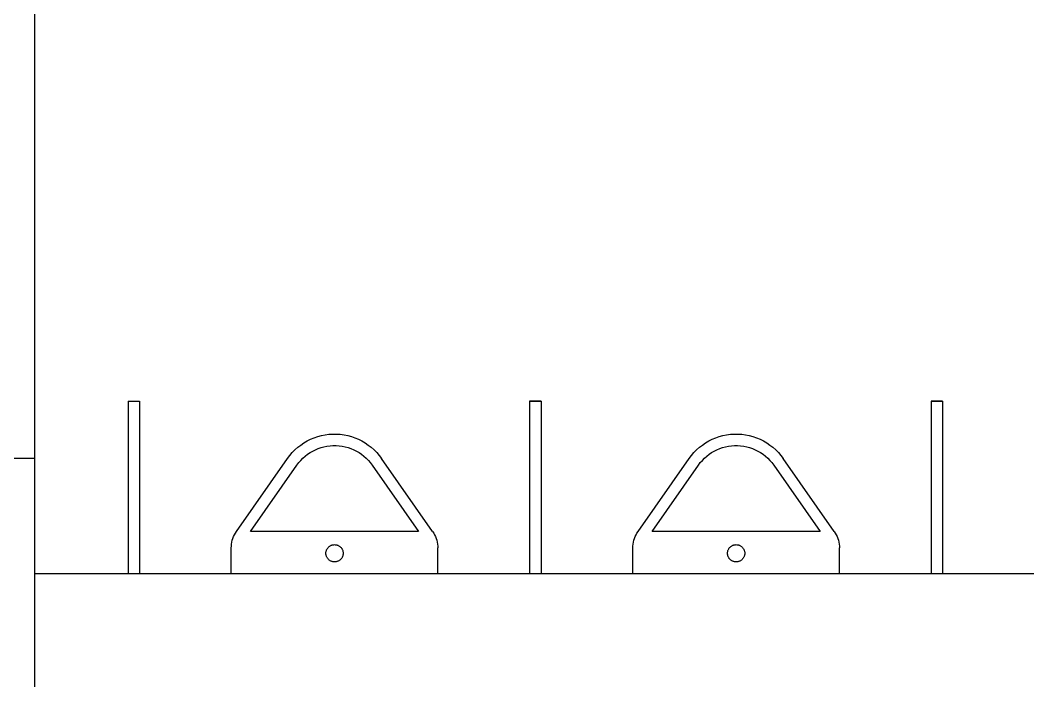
# Model space of a CAD drawing. Extents: x -81148 to 10972, y -53931 to 52487.
# Drawn here: x -60283 to -58526, y -29074 to -27923 of the extents above; entities that cross this region are included whole.
import ezdxf

# ---------------------------------------------------------------- set-up
doc = ezdxf.new("R2010")
doc.units = 0
doc.layers.get('0').update_dxf_attribs({"linetype": 'CONTINUOUS'})

msp = doc.modelspace()

# ---------------------------------------------------------------- linework, layer by layer
for p, q in [((-60257.9, -26686.4), (-60257.9, -28686.4)), ((-60094.9, -28586.4), (-60074.9, -28586.4)), ((-60094.9, -28586.4), (-60094.9, -28886.4)), ((-60074.9, -28586.4), (-60074.9, -28886.4)), ((-59374.9, -28586.4), (-59394.9, -28586.4)), ((-59394.9, -28586.4), (-59394.9, -28886.4)), ((-59394.9, -28586.4), (-59374.9, -28586.4)), ((-59394.9, -28586.4), (-59394.9, -28886.4)), ((-59374.9, -28586.4), (-59374.9, -28886.4)), ((-59374.9, -28586.4), (-59374.9, -28886.4)), ((-58674.9, -28586.4), (-58694.9, -28586.4)), ((-58694.9, -28586.4), (-58694.9, -28886.4)), ((-58694.9, -28586.4), (-58674.9, -28586.4)), ((-58694.9, -28586.4), (-58694.9, -28886.4)), ((-58674.9, -28586.4), (-58674.9, -28886.4)), ((-58674.9, -28586.4), (-58674.9, -28886.4)), ((-59770.5, -28650.3), (-59764.3, -28648.1)), ((-59764.3, -28648.1), (-59757.9, -28646.4)), ((-59757.9, -28646.4), (-59751.4, -28645.1)), ((-59751.4, -28645.1), (-59744.8, -28644.2)), ((-59744.8, -28644.2), (-59738.2, -28643.8)), ((-59738.2, -28643.8), (-59731.6, -28643.8)), ((-59731.6, -28643.8), (-59725, -28644.2)), ((-59725, -28644.2), (-59718.4, -28645.1)), ((-59718.4, -28645.1), (-59711.9, -28646.4)), ((-59711.9, -28646.4), (-59705.6, -28648.1)), ((-59705.6, -28648.1), (-59699.3, -28650.3)), ((-59070.5, -28650.3), (-59064.3, -28648.1)), ((-59064.3, -28648.1), (-59057.9, -28646.4)), ((-59057.9, -28646.4), (-59051.4, -28645.1)), ((-59051.4, -28645.1), (-59044.8, -28644.2)), ((-59044.8, -28644.2), (-59038.2, -28643.8)), ((-59038.2, -28643.8), (-59031.6, -28643.8)), ((-59031.6, -28643.8), (-59025, -28644.2)), ((-59025, -28644.2), (-59018.4, -28645.1)), ((-59018.4, -28645.1), (-59011.9, -28646.4)), ((-59011.9, -28646.4), (-59005.6, -28648.1)), ((-59005.6, -28648.1), (-58999.3, -28650.3)), ((-59799, -28666.9), (-59793.7, -28662.9)), ((-59793.7, -28662.9), (-59788.3, -28659.1)), ((-59788.3, -28659.1), (-59782.6, -28655.8)), ((-59782.6, -28655.8), (-59776.6, -28652.8)), ((-59776.6, -28652.8), (-59770.5, -28650.3)), ((-59758.4, -28667.2), (-59753.3, -28665.9)), ((-59753.3, -28665.9), (-59748.1, -28664.8)), ((-59748.1, -28664.8), (-59742.8, -28664.1)), ((-59742.8, -28664.1), (-59737.6, -28663.8)), ((-59737.6, -28663.8), (-59732.3, -28663.8)), ((-59732.3, -28663.8), (-59727, -28664.1)), ((-59727, -28664.1), (-59721.7, -28664.8)), ((-59721.7, -28664.8), (-59716.5, -28665.9)), ((-59716.5, -28665.9), (-59711.4, -28667.2)), ((-59699.3, -28650.3), (-59693.2, -28652.8)), ((-59693.2, -28652.8), (-59687.3, -28655.8)), ((-59687.3, -28655.8), (-59681.6, -28659.1)), ((-59681.6, -28659.1), (-59676.1, -28662.9)), ((-59676.1, -28662.9), (-59670.9, -28666.9)), ((-59099, -28666.9), (-59093.7, -28662.9)), ((-59093.7, -28662.9), (-59088.3, -28659.1)), ((-59088.3, -28659.1), (-59082.6, -28655.8)), ((-59082.6, -28655.8), (-59076.6, -28652.8)), ((-59076.6, -28652.8), (-59070.5, -28650.3)), ((-59058.4, -28667.2), (-59053.3, -28665.9)), ((-59053.3, -28665.9), (-59048.1, -28664.8)), ((-59048.1, -28664.8), (-59042.8, -28664.1)), ((-59042.8, -28664.1), (-59037.6, -28663.8)), ((-59037.6, -28663.8), (-59032.3, -28663.8)), ((-59032.3, -28663.8), (-59027, -28664.1)), ((-59027, -28664.1), (-59021.7, -28664.8)), ((-59021.7, -28664.8), (-59016.5, -28665.9)), ((-59016.5, -28665.9), (-59011.4, -28667.2)), ((-58999.3, -28650.3), (-58993.2, -28652.8)), ((-58993.2, -28652.8), (-58987.3, -28655.8)), ((-58987.3, -28655.8), (-58981.6, -28659.1)), ((-58981.6, -28659.1), (-58976.1, -28662.9)), ((-58976.1, -28662.9), (-58970.9, -28666.9)), ((-59816.8, -28686.4), (-59812.9, -28681.1)), ((-59812.9, -28681.1), (-59808.5, -28676.1)), ((-59808.5, -28676.1), (-59803.9, -28671.3)), ((-59803.9, -28671.3), (-59799, -28666.9)), ((-59790.1, -28685.8), (-59786.2, -28682.3)), ((-59786.2, -28682.3), (-59782, -28679)), ((-59782, -28679), (-59777.6, -28676.1)), ((-59777.6, -28676.1), (-59773, -28673.4)), ((-59773, -28673.4), (-59768.3, -28671)), ((-59768.3, -28671), (-59763.4, -28669)), ((-59763.4, -28669), (-59758.4, -28667.2)), ((-59711.4, -28667.2), (-59706.4, -28669)), ((-59706.4, -28669), (-59701.5, -28671)), ((-59701.5, -28671), (-59696.8, -28673.4)), ((-59696.8, -28673.4), (-59692.2, -28676.1)), ((-59692.2, -28676.1), (-59687.9, -28679)), ((-59687.9, -28679), (-59683.7, -28682.3)), ((-59683.7, -28682.3), (-59679.7, -28685.8)), ((-59670.9, -28666.9), (-59665.9, -28671.3)), ((-59665.9, -28671.3), (-59661.3, -28676.1)), ((-59661.3, -28676.1), (-59657, -28681.1)), ((-59657, -28681.1), (-59653, -28686.4)), ((-59116.8, -28686.4), (-59112.9, -28681.1)), ((-59112.9, -28681.1), (-59108.5, -28676.1)), ((-59108.5, -28676.1), (-59103.9, -28671.3)), ((-59103.9, -28671.3), (-59099, -28666.9)), ((-59090.1, -28685.8), (-59086.2, -28682.3)), ((-59086.2, -28682.3), (-59082, -28679)), ((-59082, -28679), (-59077.6, -28676.1)), ((-59077.6, -28676.1), (-59073, -28673.4)), ((-59073, -28673.4), (-59068.3, -28671)), ((-59068.3, -28671), (-59063.4, -28669)), ((-59063.4, -28669), (-59058.4, -28667.2)), ((-59011.4, -28667.2), (-59006.4, -28669)), ((-59006.4, -28669), (-59001.5, -28671)), ((-59001.5, -28671), (-58996.8, -28673.4)), ((-58996.8, -28673.4), (-58992.2, -28676.1)), ((-58992.2, -28676.1), (-58987.9, -28679)), ((-58987.9, -28679), (-58983.7, -28682.3)), ((-58983.7, -28682.3), (-58979.7, -28685.8)), ((-58970.9, -28666.9), (-58965.9, -28671.3)), ((-58965.9, -28671.3), (-58961.3, -28676.1)), ((-58961.3, -28676.1), (-58957, -28681.1)), ((-58957, -28681.1), (-58953, -28686.4)), ((-60257.9, -28686.4), (-60507.9, -28686.4)), ((-60257.9, -28686.4), (-60257.9, -28886.4)), ((-59905.9, -28813.5), (-59816.8, -28686.4)), ((-59881.5, -28813.5), (-59800.4, -28697.8)), ((-59800.4, -28697.8), (-59797.3, -28693.6)), ((-59797.3, -28693.6), (-59793.8, -28689.6)), ((-59793.8, -28689.6), (-59790.1, -28685.8)), ((-59679.7, -28685.8), (-59676, -28689.6)), ((-59676, -28689.6), (-59672.6, -28693.6)), ((-59672.6, -28693.6), (-59669.4, -28697.8)), ((-59669.4, -28697.8), (-59588.4, -28813.5)), ((-59564, -28813.5), (-59653, -28686.4)), ((-59205.9, -28813.5), (-59116.8, -28686.4)), ((-59181.5, -28813.5), (-59100.4, -28697.8)), ((-59100.4, -28697.8), (-59097.3, -28693.6)), ((-59097.3, -28693.6), (-59093.8, -28689.6)), ((-59093.8, -28689.6), (-59090.1, -28685.8)), ((-58979.7, -28685.8), (-58976, -28689.6)), ((-58976, -28689.6), (-58972.6, -28693.6)), ((-58972.6, -28693.6), (-58969.4, -28697.8)), ((-58969.4, -28697.8), (-58888.4, -28813.5)), ((-58864, -28813.5), (-58953, -28686.4)), ((-59912.1, -28825.6), (-59910.8, -28822.4)), ((-59910.8, -28822.4), (-59909.4, -28819.3)), ((-59909.4, -28819.3), (-59907.7, -28816.4)), ((-59907.7, -28816.4), (-59905.9, -28813.5)), ((-59588.4, -28813.5), (-59881.5, -28813.5)), ((-59564, -28813.5), (-59562.1, -28816.4)), ((-59562.1, -28816.4), (-59560.5, -28819.3)), ((-59560.5, -28819.3), (-59559, -28822.4)), ((-59559, -28822.4), (-59557.8, -28825.6)), ((-59212.1, -28825.6), (-59210.8, -28822.4)), ((-59210.8, -28822.4), (-59209.4, -28819.3)), ((-59209.4, -28819.3), (-59207.7, -28816.4)), ((-59207.7, -28816.4), (-59205.9, -28813.5)), ((-58888.4, -28813.5), (-59181.5, -28813.5)), ((-58864, -28813.5), (-58862.1, -28816.4)), ((-58862.1, -28816.4), (-58860.5, -28819.3)), ((-58860.5, -28819.3), (-58859, -28822.4)), ((-58859, -28822.4), (-58857.8, -28825.6)), ((-59914.9, -28842.2), (-59914.8, -28838.8)), ((-59914.8, -28838.8), (-59914.5, -28835.4)), ((-59914.5, -28835.4), (-59913.9, -28832.1)), ((-59913.9, -28832.1), (-59913.1, -28828.8)), ((-59913.1, -28828.8), (-59912.1, -28825.6)), ((-59746.8, -28842.3), (-59746.2, -28841.6)), ((-59746.2, -28841.6), (-59745.5, -28840.8)), ((-59745.5, -28840.8), (-59744.8, -28840.2)), ((-59744.8, -28840.2), (-59744, -28839.5)), ((-59744, -28839.5), (-59743.2, -28839)), ((-59743.2, -28839), (-59742.4, -28838.5)), ((-59742.4, -28838.5), (-59741.5, -28838)), ((-59741.5, -28838), (-59740.7, -28837.6)), ((-59740.7, -28837.6), (-59739.7, -28837.2)), ((-59739.7, -28837.2), (-59738.8, -28837)), ((-59738.8, -28837), (-59737.8, -28836.7)), ((-59737.8, -28836.7), (-59736.9, -28836.6)), ((-59736.9, -28836.6), (-59735.9, -28836.5)), ((-59735.9, -28836.5), (-59734.9, -28836.4)), ((-59734.9, -28836.4), (-59733.9, -28836.5)), ((-59733.9, -28836.5), (-59733, -28836.6)), ((-59733, -28836.6), (-59732, -28836.7)), ((-59732, -28836.7), (-59731, -28837)), ((-59731, -28837), (-59730.1, -28837.2)), ((-59730.1, -28837.2), (-59729.2, -28837.6)), ((-59729.2, -28837.6), (-59728.3, -28838)), ((-59728.3, -28838), (-59727.4, -28838.5)), ((-59727.4, -28838.5), (-59726.6, -28839)), ((-59726.6, -28839), (-59725.8, -28839.5)), ((-59725.8, -28839.5), (-59725, -28840.2)), ((-59725, -28840.2), (-59724.3, -28840.8)), ((-59724.3, -28840.8), (-59723.6, -28841.6)), ((-59723.6, -28841.6), (-59723, -28842.3)), ((-59557.8, -28825.6), (-59556.7, -28828.8)), ((-59556.7, -28828.8), (-59555.9, -28832.1)), ((-59555.9, -28832.1), (-59555.4, -28835.4)), ((-59555.4, -28835.4), (-59555, -28838.8)), ((-59555, -28838.8), (-59554.9, -28842.2)), ((-59214.9, -28842.2), (-59214.8, -28838.8)), ((-59214.8, -28838.8), (-59214.5, -28835.4)), ((-59214.5, -28835.4), (-59213.9, -28832.1)), ((-59213.9, -28832.1), (-59213.1, -28828.8)), ((-59213.1, -28828.8), (-59212.1, -28825.6)), ((-59046.8, -28842.3), (-59046.2, -28841.6)), ((-59046.2, -28841.6), (-59045.5, -28840.8)), ((-59045.5, -28840.8), (-59044.8, -28840.2)), ((-59044.8, -28840.2), (-59044, -28839.5)), ((-59044, -28839.5), (-59043.2, -28839)), ((-59043.2, -28839), (-59042.4, -28838.5)), ((-59042.4, -28838.5), (-59041.5, -28838)), ((-59041.5, -28838), (-59040.7, -28837.6)), ((-59040.7, -28837.6), (-59039.7, -28837.2)), ((-59039.7, -28837.2), (-59038.8, -28837)), ((-59038.8, -28837), (-59037.8, -28836.7)), ((-59037.8, -28836.7), (-59036.9, -28836.6)), ((-59036.9, -28836.6), (-59035.9, -28836.5)), ((-59035.9, -28836.5), (-59034.9, -28836.4)), ((-59034.9, -28836.4), (-59033.9, -28836.5)), ((-59033.9, -28836.5), (-59033, -28836.6)), ((-59033, -28836.6), (-59032, -28836.7)), ((-59032, -28836.7), (-59031, -28837)), ((-59031, -28837), (-59030.1, -28837.2)), ((-59030.1, -28837.2), (-59029.2, -28837.6)), ((-59029.2, -28837.6), (-59028.3, -28838)), ((-59028.3, -28838), (-59027.4, -28838.5)), ((-59027.4, -28838.5), (-59026.6, -28839)), ((-59026.6, -28839), (-59025.8, -28839.5)), ((-59025.8, -28839.5), (-59025, -28840.2)), ((-59025, -28840.2), (-59024.3, -28840.8)), ((-59024.3, -28840.8), (-59023.6, -28841.6)), ((-59023.6, -28841.6), (-59023, -28842.3)), ((-58857.8, -28825.6), (-58856.7, -28828.8)), ((-58856.7, -28828.8), (-58855.9, -28832.1)), ((-58855.9, -28832.1), (-58855.4, -28835.4)), ((-58855.4, -28835.4), (-58855, -28838.8)), ((-58855, -28838.8), (-58854.9, -28842.2)), ((-59914.9, -28886.4), (-59914.9, -28842.2)), ((-59749.9, -28850.5), (-59749.8, -28849.5)), ((-59749.9, -28851.4), (-59749.9, -28850.5)), ((-59749.9, -28852.4), (-59749.9, -28851.4)), ((-59749.8, -28853.4), (-59749.9, -28852.4)), ((-59749.8, -28849.5), (-59749.6, -28848.5)), ((-59749.6, -28854.4), (-59749.8, -28853.4)), ((-59749.6, -28848.5), (-59749.4, -28847.6)), ((-59749.4, -28855.3), (-59749.6, -28854.4)), ((-59749.4, -28847.6), (-59749.1, -28846.6)), ((-59749.1, -28856.3), (-59749.4, -28855.3)), ((-59749.1, -28846.6), (-59748.8, -28845.7)), ((-59748.8, -28857.2), (-59749.1, -28856.3)), ((-59748.8, -28845.7), (-59748.4, -28844.8)), ((-59748.4, -28858.1), (-59748.8, -28857.2)), ((-59748.4, -28844.8), (-59747.9, -28843.9)), ((-59747.9, -28858.9), (-59748.4, -28858.1)), ((-59747.9, -28843.9), (-59747.4, -28843.1)), ((-59747.4, -28859.8), (-59747.9, -28858.9)), ((-59747.4, -28843.1), (-59746.8, -28842.3)), ((-59723, -28842.3), (-59722.4, -28843.1)), ((-59722.4, -28843.1), (-59721.9, -28843.9)), ((-59721.9, -28858.9), (-59722.4, -28859.8)), ((-59721.9, -28843.9), (-59721.5, -28844.8)), ((-59721.5, -28858.1), (-59721.9, -28858.9)), ((-59721.5, -28844.8), (-59721.1, -28845.7)), ((-59721.1, -28857.2), (-59721.5, -28858.1)), ((-59721.1, -28845.7), (-59720.7, -28846.6)), ((-59720.7, -28856.3), (-59721.1, -28857.2)), ((-59720.7, -28846.6), (-59720.4, -28847.6)), ((-59720.4, -28855.3), (-59720.7, -28856.3)), ((-59720.4, -28847.6), (-59720.2, -28848.5)), ((-59720.2, -28854.4), (-59720.4, -28855.3)), ((-59720.2, -28848.5), (-59720, -28849.5)), ((-59720, -28853.4), (-59720.2, -28854.4)), ((-59720, -28849.5), (-59719.9, -28850.5)), ((-59719.9, -28852.4), (-59720, -28853.4)), ((-59719.9, -28850.5), (-59719.9, -28851.4)), ((-59719.9, -28851.4), (-59719.9, -28852.4)), ((-59554.9, -28886.4), (-59554.9, -28842.2)), ((-59214.9, -28886.4), (-59214.9, -28842.2)), ((-59049.9, -28850.5), (-59049.8, -28849.5)), ((-59049.9, -28851.4), (-59049.9, -28850.5)), ((-59049.9, -28852.4), (-59049.9, -28851.4)), ((-59049.8, -28853.4), (-59049.9, -28852.4)), ((-59049.8, -28849.5), (-59049.6, -28848.5)), ((-59049.6, -28854.4), (-59049.8, -28853.4)), ((-59049.6, -28848.5), (-59049.4, -28847.6)), ((-59049.4, -28855.3), (-59049.6, -28854.4)), ((-59049.4, -28847.6), (-59049.1, -28846.6)), ((-59049.1, -28856.3), (-59049.4, -28855.3)), ((-59049.1, -28846.6), (-59048.8, -28845.7)), ((-59048.8, -28857.2), (-59049.1, -28856.3)), ((-59048.8, -28845.7), (-59048.4, -28844.8)), ((-59048.4, -28858.1), (-59048.8, -28857.2)), ((-59048.4, -28844.8), (-59047.9, -28843.9)), ((-59047.9, -28858.9), (-59048.4, -28858.1)), ((-59047.9, -28843.9), (-59047.4, -28843.1)), ((-59047.4, -28859.8), (-59047.9, -28858.9)), ((-59047.4, -28843.1), (-59046.8, -28842.3)), ((-59023, -28842.3), (-59022.4, -28843.1)), ((-59022.4, -28843.1), (-59021.9, -28843.9)), ((-59021.9, -28858.9), (-59022.4, -28859.8)), ((-59021.9, -28843.9), (-59021.5, -28844.8)), ((-59021.5, -28858.1), (-59021.9, -28858.9)), ((-59021.5, -28844.8), (-59021.1, -28845.7)), ((-59021.1, -28857.2), (-59021.5, -28858.1)), ((-59021.1, -28845.7), (-59020.7, -28846.6)), ((-59020.7, -28856.3), (-59021.1, -28857.2)), ((-59020.7, -28846.6), (-59020.4, -28847.6)), ((-59020.4, -28855.3), (-59020.7, -28856.3)), ((-59020.4, -28847.6), (-59020.2, -28848.5)), ((-59020.2, -28854.4), (-59020.4, -28855.3)), ((-59020.2, -28848.5), (-59020, -28849.5)), ((-59020, -28853.4), (-59020.2, -28854.4)), ((-59020, -28849.5), (-59019.9, -28850.5)), ((-59019.9, -28852.4), (-59020, -28853.4)), ((-59019.9, -28850.5), (-59019.9, -28851.4)), ((-59019.9, -28851.4), (-59019.9, -28852.4)), ((-58854.9, -28886.4), (-58854.9, -28842.2)), ((-59746.8, -28860.6), (-59747.4, -28859.8)), ((-59746.2, -28861.3), (-59746.8, -28860.6)), ((-59745.5, -28862), (-59746.2, -28861.3)), ((-59744.8, -28862.7), (-59745.5, -28862)), ((-59744, -28863.3), (-59744.8, -28862.7)), ((-59743.2, -28863.9), (-59744, -28863.3)), ((-59742.4, -28864.4), (-59743.2, -28863.9)), ((-59741.5, -28864.9), (-59742.4, -28864.4)), ((-59740.7, -28865.3), (-59741.5, -28864.9)), ((-59739.7, -28865.6), (-59740.7, -28865.3)), ((-59738.8, -28865.9), (-59739.7, -28865.6)), ((-59737.8, -28866.2), (-59738.8, -28865.9)), ((-59736.9, -28866.3), (-59737.8, -28866.2)), ((-59735.9, -28866.4), (-59736.9, -28866.3)), ((-59734.9, -28866.4), (-59735.9, -28866.4)), ((-59733.9, -28866.4), (-59734.9, -28866.4)), ((-59733, -28866.3), (-59733.9, -28866.4)), ((-59732, -28866.2), (-59733, -28866.3)), ((-59731, -28865.9), (-59732, -28866.2)), ((-59730.1, -28865.6), (-59731, -28865.9)), ((-59729.2, -28865.3), (-59730.1, -28865.6)), ((-59728.3, -28864.9), (-59729.2, -28865.3)), ((-59727.4, -28864.4), (-59728.3, -28864.9)), ((-59726.6, -28863.9), (-59727.4, -28864.4)), ((-59725.8, -28863.3), (-59726.6, -28863.9)), ((-59725, -28862.7), (-59725.8, -28863.3)), ((-59724.3, -28862), (-59725, -28862.7)), ((-59723.6, -28861.3), (-59724.3, -28862)), ((-59723, -28860.6), (-59723.6, -28861.3)), ((-59722.4, -28859.8), (-59723, -28860.6)), ((-59046.8, -28860.6), (-59047.4, -28859.8)), ((-59046.2, -28861.3), (-59046.8, -28860.6)), ((-59045.5, -28862), (-59046.2, -28861.3)), ((-59044.8, -28862.7), (-59045.5, -28862)), ((-59044, -28863.3), (-59044.8, -28862.7)), ((-59043.2, -28863.9), (-59044, -28863.3)), ((-59042.4, -28864.4), (-59043.2, -28863.9)), ((-59041.5, -28864.9), (-59042.4, -28864.4)), ((-59040.7, -28865.3), (-59041.5, -28864.9)), ((-59039.7, -28865.6), (-59040.7, -28865.3)), ((-59038.8, -28865.9), (-59039.7, -28865.6)), ((-59037.8, -28866.2), (-59038.8, -28865.9)), ((-59036.9, -28866.3), (-59037.8, -28866.2)), ((-59035.9, -28866.4), (-59036.9, -28866.3)), ((-59034.9, -28866.4), (-59035.9, -28866.4)), ((-59033.9, -28866.4), (-59034.9, -28866.4)), ((-59033, -28866.3), (-59033.9, -28866.4)), ((-59032, -28866.2), (-59033, -28866.3)), ((-59031, -28865.9), (-59032, -28866.2)), ((-59030.1, -28865.6), (-59031, -28865.9)), ((-59029.2, -28865.3), (-59030.1, -28865.6)), ((-59028.3, -28864.9), (-59029.2, -28865.3)), ((-59027.4, -28864.4), (-59028.3, -28864.9)), ((-59026.6, -28863.9), (-59027.4, -28864.4)), ((-59025.8, -28863.3), (-59026.6, -28863.9)), ((-59025, -28862.7), (-59025.8, -28863.3)), ((-59024.3, -28862), (-59025, -28862.7)), ((-59023.6, -28861.3), (-59024.3, -28862)), ((-59023, -28860.6), (-59023.6, -28861.3)), ((-59022.4, -28859.8), (-59023, -28860.6)), ((-60257.9, -28886.4), (-58694.9, -28886.4)), ((-60257.9, -28886.4), (-60257.9, -28986.4)), ((-58694.9, -28886.4), (-58674.9, -28886.4)), ((-58674.9, -28886.4), (-58514.9, -28886.4)), ((-60257.9, -28986.4), (-60257.9, -29086.4))]:
    msp.add_line(p, q)

doc.saveas('drawing.dxf')
